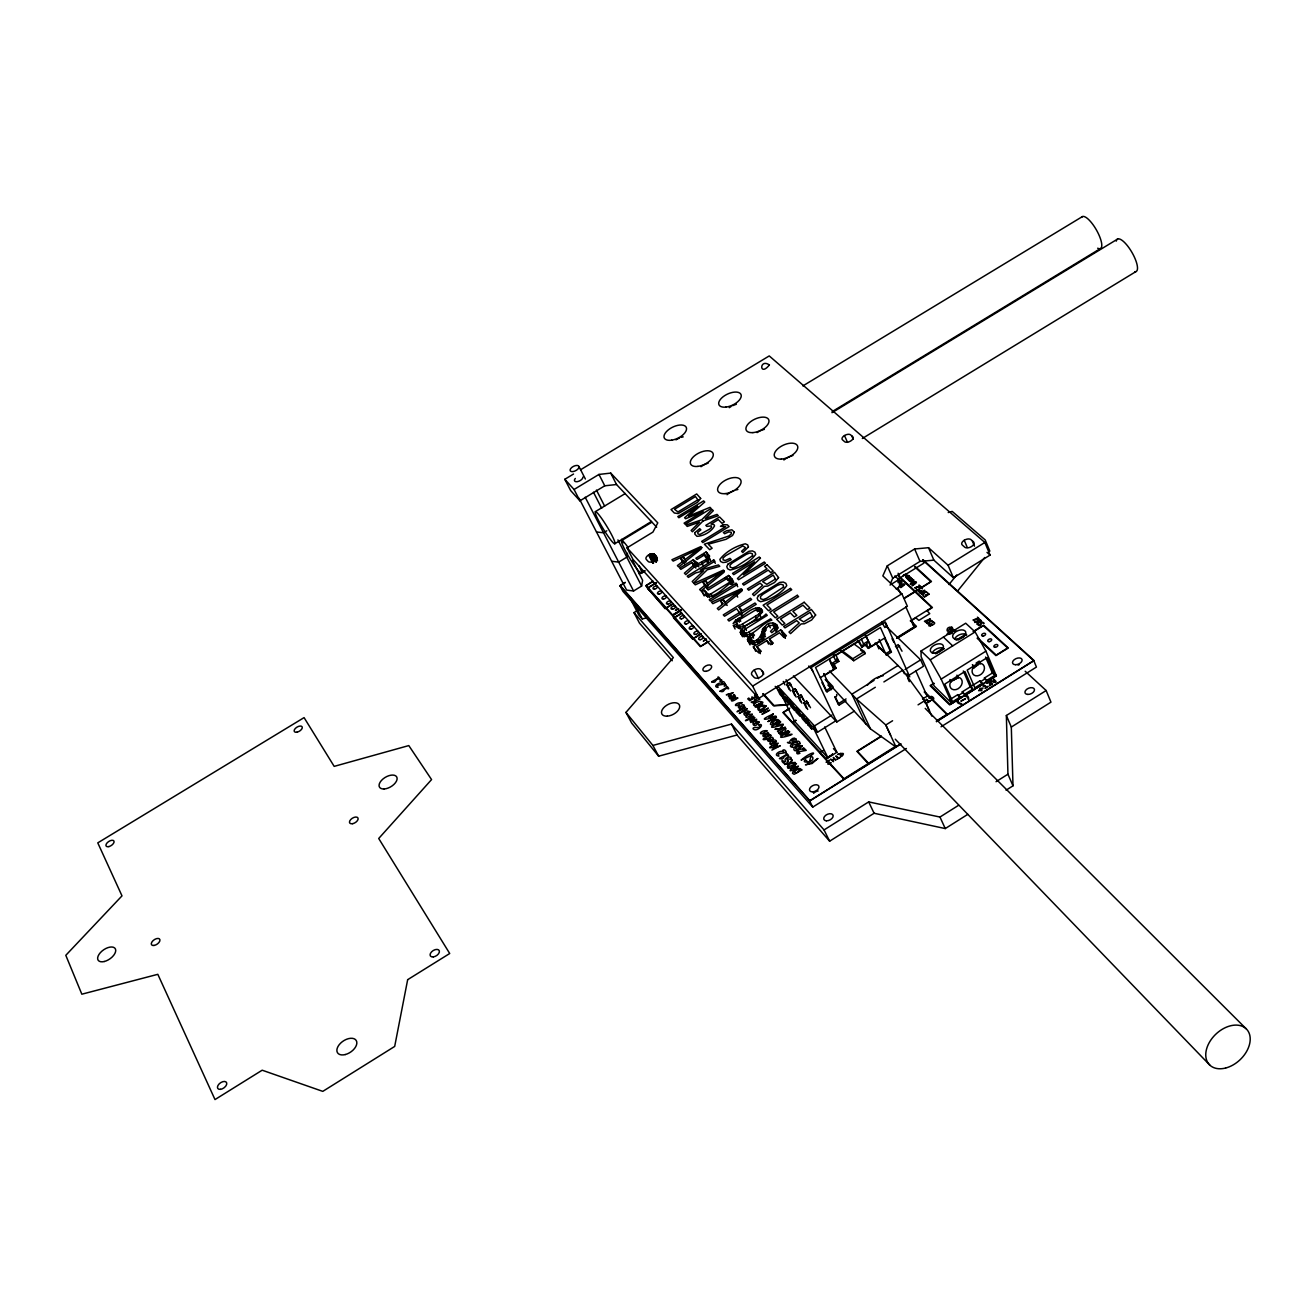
<?xml version="1.0" encoding="UTF-8"?>
<svg xmlns="http://www.w3.org/2000/svg" width="1316" height="1316" viewBox="0 0 1316 1316"><rect width="100%" height="100%" fill="white"/><g stroke="black" fill="none" stroke-linecap="round" stroke-linejoin="round"><path stroke-width="1.5" d="M740.365 632.535C743.622 622.386 759.414 621.432 765.978 614.029L767.261 615.362L744.395 629.607L743.885 632.503L747.488 632.897L770.6 618.833L771.883 620.181C761.98 622.073 752.209 639.576 741.237 634.131L740.365 632.535L742.06 635.99M726.021 685.027L724.096 685.998L725.725 684.715M721.842 680.24L719.918 681.31L721.546 680.027M750.433 639.379L752.061 641.122C765.024 642.076 760.484 616.513 776.605 624.623L777.312 628.028L771.801 632.7L770.518 631.367L774.647 627.14L773.035 625.445C764.53 624.343 764.958 633.374 762.293 638.326C758.641 641.731 749.775 646.995 747.472 639.658L748.574 637.207L753.196 633.786L754.446 635.118L750.433 639.379L752.982 644.593M947.388 714.423L932.731 699.701C935.939 699.141 931.366 694.7 930.017 697.019L924.638 691.706M579.056 498.287L626.58 590.078L633.572 590.983L641.616 586.064L642.619 580.29L632.47 560.435M627.485 553.329L626.778 557.178L618.668 562.113L611.66 561.258M903.418 575.224C906.444 573.167 908.616 574.434 903.434 575.602M890.554 583.251L892.758 578.234L919.999 561.406L933.883 560.155L953.409 577.79L990.076 555.072L984.862 542.472L769.235 355.929L580.52 469.796M953.409 577.79L948.063 565.238L928.52 547.703L914.62 548.986L887.28 565.847L882.839 575.898L901.871 593.812L907.382 606.281L758.74 698.352L633.012 559.448L627.058 547.818L652.933 532.092L657.786 522.88L610.739 473.102L598.961 474.434L574.056 489.486L564.811 479.287L573.546 474.023M832.979 654.858L835.989 655.236L859.151 640.974L861.964 647.127L866.57 644.297L868.165 641.073L863.559 643.919L861.964 647.127L857.769 640.695M885.026 637.816L871.192 646.337L865.385 634.904L870.024 645.169L868.428 648.377L864.267 644.231M973.939 666.373L972.935 667.87A6.958 5.396 -46.4 0 0 975.6 675.766A6.958 5.396 -46.4 0 0 984.055 670.321A6.958 5.396 -46.4 0 0 979.943 663.363L974.054 667.804L972.392 664.646M957.703 700.161C954.478 704.471 966.273 704.751 959.956 703.237A5.396 3.224 -23.7 0 1 958.476 701.79L957.867 700.046M705.87 559.596L707.005 557.458L703.616 553.493L706.05 552.013L709.587 556.01L708.765 559.399L700.885 564.646L695.868 565.502L685.768 574.599L684.402 573.151L694.157 564.729L692.019 562.541L680.865 569.351L679.698 568.101L693.269 559.81L698.401 563.61L705.87 559.596L707.547 562.985M957.653 590.966L984.697 557.507M948.984 584.518L956.748 574.96M899.552 584.485C900.144 579.599 904.717 581.014 899.552 584.995M967.836 814.324L945.266 828.57L874.104 813.255L829.639 841.187L737.026 735.002L658.642 756.19L631.664 723.06L625.955 712.4L673.348 657.605L633.999 612.614L637.487 610.492M964.48 695.917L966.536 696.756A5.396 3.224 -23.7 0 1 968.017 698.187C969.119 703.501 969.547 693.137 964.661 695.802M733.39 625.561C742.389 631.828 756.881 618.75 762.638 611.825L740.711 625.084L737.634 625.347L736.236 624.212L733.39 625.561L735.085 629.015M735.71 620.066L733.094 623.603L754.973 610.377L758.049 610.114L759.612 611.562L762.49 610.246C754.2 602.399 743.26 617.846 735.71 620.066L737.421 623.504M725.511 601.988L736.039 593.713L742.027 590.9L718.668 609.9L717.302 608.436L723.241 603.764L720.642 600.968L723.339 599.685L727.189 605.426M702.974 582.165L705.524 584.896L699.635 589.502L700.967 590.917L724.096 572.213L718.191 574.993L707.745 583.153L705.656 580.899L702.974 582.165L704.652 585.571M680.734 558.445L683.201 561.093L677.395 565.6L678.678 566.982L701.527 548.64L695.703 551.388L685.406 559.382L683.366 557.194L680.734 558.445L682.412 561.817M1006.049 790.209L1012.991 785.833L1011.313 727.057L1006.362 715.509L1046.154 690.538L1050.958 702.152L1011.313 727.057M625.955 712.4L652.9 745.432L731.482 724.08L824.046 829.919L868.675 801.905L939.969 817.055L958.657 805.26M996.048 781.704L1007.941 774.203L1006.362 715.509M973.083 631.598L983.595 625.166L1008.303 647.998L995.916 655.598L977.097 638.178M823.503 750.482L820.098 752.604L825.774 758.427L831.876 754.94L825.806 758.855L827.682 760.911L829.541 760.105L828.751 762.079C829.277 764.448 832.896 760.829 830.231 763.708L843.967 778.759L868.182 763.609L856.897 751.304L881.111 736.17M933.62 683.349L930.099 685.685L949.675 704.899L996.344 675.832L985.947 651.157L975.123 631.927L965.697 623.225L921.052 650.992L921.118 656.717L934.163 686.014L951.929 703.402L960.631 697.957L957.801 694.651L950.218 699.388M934.228 683.415L930.807 685.554L935.495 690.143M951.929 703.402L941.17 679.105L985.947 651.157M976.077 663.116L979.268 661.109L980.436 663.823M780.47 692.66L794.486 721.283L827.961 757.884L836.877 752.308L824.671 726.942M952.537 680.438L958.081 677.74L950.613 681.852A6.958 5.412 -45.9 0 0 953.903 689.765A6.958 5.412 -45.9 0 0 962.128 683.053A6.958 5.412 -45.9 0 0 955.992 677.477M922.5 698.73L927.221 696.279L915.722 670.617M973.56 667.344L978.347 664.366M892.593 720.757L885.8 724.984L856.469 698.993L829.442 670.995M918.058 704.85L924.852 700.606L902.727 670.206L875.222 643.014M881.407 736.368L857.423 751.354L868.56 763.264L896.147 745.991M962.243 691.871L970.221 686.886L972.639 689.206L964.661 694.19L962.243 691.871L965.089 695.177L982.772 684.106L979.91 680.833L972.442 685.504M984.352 678.053L992.396 673.019L994.847 675.322L986.786 680.356L984.352 678.053L987.214 681.343L996.377 675.601L993.58 672.986M957.801 694.651L958.229 695.621L962.67 692.841M984.779 679.023L980.338 681.803L979.91 680.833M960.203 696.97L952.603 701.724L944.806 684.073L964.941 671.505L972.639 689.206M982.345 683.136L974.86 687.824L967.178 670.107L987.263 657.572L994.847 675.322M995.686 675.799L950.004 704.373L945.233 699.701M936.433 720.905L946.862 714.391L932.287 699.98L931.119 700.359L931.925 699.619L929.935 697.644L928.833 698.105L929.573 697.299L924.21 692.002M899.996 744.297L809.834 800.704L620.346 585.653M936.416 721.513L1033.521 660.747M901.115 743.918L809.685 801L812.729 807.119L906.379 748.491M936.531 721.629L1034.08 660.583L923.19 559.859M941.055 726.777L1036.432 667.064L1033.833 660.747L922.779 560.123M796.081 720.444L792.906 722.418L820.065 752.176M874.054 680.388L851.847 694.206L865.846 724.014M877.476 678.266L897.989 665.501M875.321 687.265L856.469 698.993L870.468 728.867L896.048 747.077L885.8 724.984L890.652 735.364M883.891 681.935L902.727 670.206L904.339 673.743M777.624 686.064L814.456 725.938L831.86 715.098M904.98 669.597L920.641 659.859L923.487 666.241L907.859 675.98M935.314 653.065L943.292 648.114L944.329 648.722M956.14 640.234L965.747 634.263L966.75 634.888M935.676 653.855L943.638 648.903M958.081 640.037L964.48 636.056M973.626 631.68L983.299 625.659L1007.661 647.966L996.228 655.088L977.706 637.964M921.052 650.992L930.248 659.859L975.123 631.927M775.206 686.36L817.516 732.239L836.614 720.329M899.305 586.097L902.924 583.876L904.915 584.288L900.736 587.61L904.207 584.551L899.173 586.278M910.261 620.889L931.794 607.515L914.998 591.855L904.503 598.336M842.075 650.68L852.801 658.707L864.332 651.568L865.254 653.575L853.739 660.731L839.953 650.367M897.183 637.405L914.604 626.58L905.737 606.627M896.591 638.326L915.804 626.416L911.626 622.435M897.397 638.244L916.413 626.432L910.886 620.922L915.837 617.846L918.881 620.395L929.754 613.651L927.122 610.838L932.419 607.548L915.508 591.542L917.137 590.522C919.637 592.628 918.173 588.515 921.365 587.907L922.352 588.861L921.99 587.512L931.465 581.458L914.965 566.341M789.83 708.14L782.905 712.598L827.238 761.191L826.119 762.244L828.044 762.079L827.863 764.168L829.787 763.987L843.967 779.154M788.679 709.209L783.448 712.433L792.429 722.27L795.736 720.214M706.067 639.132L703.287 641.106L706.511 639.231M898.285 579.418A5.182 2.912 -24.1 0 1 900.144 577.806L923.898 563.133L922.582 560.073M890.027 585.044L898.746 579.649L901.427 585.735L896.212 588.959M898.203 580.504L900.128 580.734L898.022 581.211M897.989 582.56L900.95 580.619L898.4 579.879M627.058 547.818L752.67 686.113L901.871 593.812M948.063 565.238L984.862 542.472M904.24 598.089L914.735 591.608L898.631 576.589M806.33 707.975L803.846 702.81L806.659 701.066L810.508 707.712M823.207 683.761L822.072 682.56L825.889 690.653L830.495 687.807L827.846 685.044M885.652 653.772L890.241 650.943L891.425 652.111L886.836 654.94A2.731 1.579 -24.4 0 1 886.194 655.269M803.846 702.81L805.211 704.274L808.04 702.547M899.683 645.991L896.887 647.702L895.456 646.304L898.236 644.577L902.019 651.223M825.889 690.653L827.024 691.854L831.63 689.008A2.747 1.596 -25.2 0 0 832.798 686.393L826.168 679.467M834.706 696.756L838.045 703.879L846.056 698.928M838.045 703.879L839.18 705.08L846.04 700.836M793.449 675.881L836.795 721.99L854.166 711.249M678.266 608.617L675.453 610.443L678.694 608.716M700.425 634.049L693.532 638.293L674.894 617.533L681.704 613.355M701.379 633.835L692.594 639.132L673.677 618.026L672.756 615.641L681.474 610.295M739.937 612.253L727.797 619.721L729.048 621.053L756.223 604.34L754.973 603.024L742.438 610.723L739.131 607.219L751.633 599.537L750.383 598.237L723.29 614.868L724.524 616.201L736.631 608.749L741.615 615.707M707.646 641.945L700.671 646.238L693.746 638.54M709.308 641.254L700.392 646.633L693.335 638.786M780.733 629.87L753.114 646.913L758.707 652.9L761.257 651.321L756.947 646.715L766.866 640.596L770.748 644.708L773.298 643.129L769.416 639.033L779.5 632.799L783.859 637.372L786.409 635.793L780.733 629.87L784.089 636.845M813.025 671.654L809.949 666.389L811.084 667.574L885.273 621.909L909.751 676.835L906.839 673.957M789.172 689.518L786.705 684.386L789.485 682.675L793.301 689.239M786.705 684.386L788.037 685.817L790.817 684.106M836.532 659.02L838.835 661.372L835.825 660.994L831.186 663.84L834.196 664.218L838.835 661.372L835.989 655.236M794.848 695.621L792.38 690.472L795.177 688.761L798.993 695.358M792.38 690.472L793.729 691.92L796.509 690.209M820.345 677.674L834.245 669.104L829.475 658.888M800.572 701.773L798.088 696.625L800.901 694.897L804.718 701.51M798.088 696.625L799.454 698.072L802.25 696.345M672.871 603.715L666.159 607.827L648.245 587.874L656.519 582.807M673.298 603.814L665.139 608.699L645.712 585.752L652.752 581.327M726.119 576.967L729.771 580.8L729.377 582.462L711.035 593.796L708.469 594.503L704.34 590.325L701.872 591.838C710.212 604.57 724.59 586.245 732.551 581.688L732.19 579.221L728.587 575.47L726.119 576.967L727.797 580.389M681.293 609.653L672.591 614.983L666.373 608.058M681.293 609.966L672.328 615.362L665.962 608.305M681.655 613.026L674.68 617.303L673.2 615.674M736.039 583.301L709.209 599.751L710.41 601.05L737.273 584.584L736.039 583.301L737.717 586.722M625.166 582.429L619.836 585.752L809.834 801.099M644.462 570.65L639.198 573.858L644.84 570.7M625.281 582.495L620.033 585.702L622.978 591.394L812.729 807.119M641.353 573.299L644.873 571.16M862.325 438.491L1135.905 271.606M653.18 581.343L646.205 585.604L648.031 587.643L656.503 582.462M713.667 559.958L687.199 576.128L688.383 577.395L695.605 572.97L703.649 570.766L692.216 581.508L693.614 583.004L707.251 569.779L719.786 566.341L718.454 564.942L700.26 570.124L714.851 561.208L713.667 559.958L715.328 563.363M614.736 543.788A18.786 2.188 58.7 0 0 602.267 519.31A18.786 2.188 58.7 0 0 598.254 519.985A18.786 2.188 58.7 0 0 614.736 543.788L651.552 521.416M832.123 411.645L1100.357 248.592M621.695 540.531L651.486 522.419M832.008 412.681L1117.662 239.019M595.408 511.611L625.297 493.5M802.859 385.933L1082.394 216.597M606.808 530.792L603.534 532.783L596.51 531.993M564.811 479.287L570.667 490.588L579.928 500.82L604.768 485.801L616.513 484.518L656.684 527.173M648.607 554.924L653.312 553.74L656.536 556.536A4.886 2.583 -26.9 0 1 654.085 560.896L652.078 561.8A4.886 2.583 -26.9 0 1 648.278 561.57L646.271 559.399A4.886 2.583 -26.9 0 1 648.607 554.924L652.851 563.281M948.227 512.533L952.175 511.398L985.19 539.922L989.846 551.141M629.673 597.382L638.836 615.082L642.257 618.981L647.439 617.632M788.103 704.537L774.038 705.475L763.264 693.647M787.988 704.965L773.578 705.853L762.737 693.96M802.974 714.555L807.909 724.82L811.643 728.867L815.114 728.669L813.469 725.231M829.919 661.109L833.094 667.919L836.104 668.298L834.196 664.218M954.495 630.94L950.695 632.651L951.254 633.391A1.958 1.135 -23.6 0 0 952.159 633.49M853.492 643.606L864.332 651.568M860.615 650.17L865.254 653.575M987 552.391L990.076 555.072M914.571 566.735L930.823 581.639L915.245 591.295L900.605 577.642M1025.18 671.242L1046.154 690.538M955.926 631.006C953.393 627.469 941.664 636.434 950.497 633.934M898.746 579.649L895.373 576.49A5.198 2.912 -24.1 0 1 894.929 575.865M899.19 583.63L901.427 585.735M943.408 637.092L952.702 645.876M912.597 624.672L914.604 626.58M958.229 695.621L960.631 697.957M881.769 622.188L884.829 627.502L887.132 626.087L885.01 622.83M885.783 625.988L920.641 659.859M893.58 640.037L892.149 638.638L893.696 642.126M935.775 690.423L944.937 699.421M886.589 642.8L887.774 643.952M924.934 702.76L926.53 703.517L924.145 700.918M884.286 652.423L877.459 645.663L878.923 648.903M870.024 645.169L871.192 646.337M922.944 698.467L922.796 699.043M925.214 708.386L1246.153 1028.767M833.373 665.501L836.104 668.298L824.556 675.404L823.832 673.628L831.35 689.65M833.094 667.919L834.245 669.104M895.258 739.197L1209.93 1065.236M825.214 679.566L870.468 728.867M808.666 666.06L810.919 668.429M783.974 693.861L780.355 689.946L785.29 700.128L788.893 704.06L785.619 697.266M799.931 711.249L797.463 708.584L802.398 718.832L806.099 722.862A2.204 1.3 -25.7 0 1 807.152 722.418M833.456 748.607L836.877 752.308M809.373 723.997L811.643 726.465M785.076 697.71A2.171 1.267 -25.9 0 0 783.53 698.22L779.927 694.322L776.654 687.544M796.262 709.949A2.188 1.283 -25.8 0 0 794.7 710.459L791.048 706.511L786.935 698.006M792.364 703.879L796.476 712.4L800.161 716.398L796.048 707.86M672.279 660.764L639.461 623.126L633.999 612.614M929.507 711.068L924.852 700.606L931.794 716.101M930.248 659.859L941.17 679.105M652.9 745.432L658.642 756.19M633.095 601.264L642.257 618.981M574.056 489.486L579.928 500.82M585.192 497.234L633.572 590.983M593.467 492.233L601.675 508.256M617.928 539.905L641.616 586.064M578.991 466.588A4.886 2.435 -27.2 0 1 572.822 471.605A4.886 2.435 -27.2 0 1 571.835 467.41A4.886 2.435 -27.2 0 1 578.991 466.588L585.373 479.008M596.444 490.095L604.636 506.084M621.662 539.33L623.422 542.784M598.961 474.434L604.768 485.801M650.91 553.921L654.299 560.616M650.614 554.003L654.003 560.698M650.334 554.102L653.707 560.797M650.038 554.217L653.427 560.896M649.742 554.332L653.131 561.027M649.446 554.464L653.69 562.82M649.166 554.612L653.394 562.968M648.887 554.76L653.114 563.116M731.482 724.08L737.026 735.002M655.533 555.434L657.227 558.79M654.266 554.118L657.079 559.366M653.937 553.937L657.49 560.715M653.542 553.789L657.128 560.55M653.312 553.74L656.7 560.435M652.835 553.691L656.47 560.402M652.588 553.691L655.977 560.369M652.325 553.691L655.713 560.386M652.062 553.707L656.289 562.08M651.782 553.74L656.01 562.113M610.739 473.102L616.513 484.518M651.502 553.789L654.875 560.484M651.206 553.855L654.595 560.534M683.201 561.093L684.896 564.465M694.157 564.729L695.835 568.117M692.019 562.541L693.697 565.913M707.942 594.174L709.62 597.596M752.67 686.113L758.74 698.352M824.046 829.919L829.639 841.187M705.54 591.608L708.074 596.724M704.34 590.325L707.728 597.135M702.514 592.529L704.208 595.934M683.366 557.194L685.899 562.261M697.135 563.495L698.812 566.883M705.656 580.899L708.173 586.015M696.18 562.886L697.858 566.275M711.035 593.796L712.729 597.217M694.437 561.06L696.954 566.127M693.269 559.81L696.625 566.571M705.524 584.896L707.202 588.301M741.253 629.936L744.642 636.845M703.616 553.493L705.294 556.882M739.033 625.495L740.727 628.949M740.661 630.825L743.211 636.006M737.634 625.347L739.345 628.801M740.365 631.68L742.915 636.878M736.565 624.656L738.276 628.11M736.236 624.212L737.947 627.666M723.339 599.685L725.873 604.834M701.609 562.393L703.287 565.781M720.642 600.968L722.32 604.389M754.298 669.976A5.264 2.994 -26.3 0 0 751.946 674.993L754.282 677.526A5.28 3.01 -26.3 0 0 760.681 676.918A5.28 3.01 -26.3 0 0 763.148 672.048L760.829 669.499A5.264 2.994 -26.3 0 0 754.298 669.976L758.608 678.711M756.947 646.715L760.368 653.674M749.182 632.025L750.893 635.496M753.377 641.27L755.071 644.758M749.939 635.924L753.344 642.866M750.581 638.293L753.772 644.593M744.757 627.09L746.468 630.545M751.008 640.415L752.719 643.886M742.553 624.162L744.247 627.617M754.002 647.85L755.713 651.338M739.033 617.862L740.727 621.317M748.574 637.207L751.979 644.149M706.774 552.769L710.097 559.547M706.05 552.013L710.196 560.484M746.04 633.276L747.735 636.73M747.751 638.441L750.317 643.639M737.651 618.717L739.345 622.172M743.573 630.627L746.55 636.599M706.544 556.553L708.222 559.942M742.125 629.015L745.596 635.957M747.472 639.658L750.021 644.856M705.36 555.303L708.436 561.883M761.98 670.782L763.708 674.269M729.804 576.737L732.305 581.869M729.245 576.161L732.568 582.988M728.587 575.47L732.749 584.024M758.444 638.934L760.138 642.405M729.771 580.8L731.449 584.222M736.039 593.713L737.717 597.151M728.291 579.237L730.791 584.37M756.815 639.938L758.51 643.409M739.131 607.219L742.504 614.111M751.831 634.625L753.525 638.096M762.589 628.9L765.106 634.115M755.417 616.25L757.111 619.704M762.096 629.821L765.468 636.763M766.866 640.596L768.56 644.083M761.635 631.598L764.168 636.812M761.553 633.341L764.086 638.556M761.339 635.25L763.033 638.737M761.059 636.187L762.754 639.675M732.19 579.221L733.851 582.659M760.549 637.109L762.244 640.596M768.626 624.36L770.321 627.847M760.632 608.321L762.293 611.775M759.233 607.86L760.911 611.331M757.621 607.811L760.138 613.009M814.456 725.938L817.516 732.239M759.135 613.47L760.812 616.924M755.812 608.156L757.49 611.627M813.913 728.932L827.961 757.884M764.349 627.025L766.044 630.496M769.416 639.033L771.949 644.264M763.313 627.962L764.991 631.433M779.417 689.749L783.53 698.22M774.811 623.422L777.328 628.653M773.775 623.159L777.131 630.117M772.64 623.126L776.325 630.627M774.466 628.176L776.144 631.664M783.283 681.425L784.928 684.846M789.764 700.244L794.7 710.459M868.675 801.905L874.104 813.255M782.033 631.236L785.389 638.227M781.638 630.808L784.994 637.799M776.605 624.623L778.282 628.11M795.177 688.761L797.644 693.91M799.454 698.072L801.921 703.237M789.485 682.675L791.13 686.097M793.729 691.92L796.196 697.085M806.708 718.585L811.643 728.867M786.063 679.714L787.708 683.152M802.809 716.019L806.099 722.862M788.037 685.817L790.505 690.966M806.659 701.066L809.143 706.248M800.901 694.897L803.369 700.046M805.211 704.274L807.695 709.456M811.084 667.574L836.795 721.99M839.18 705.08L835.413 697.052A2.731 1.596 -25.2 0 0 836.581 694.437M827.024 691.854L815.542 667.475L880.42 627.535L891.425 652.111M852.801 658.707L853.739 660.731M833.686 656.388L835.825 660.994M939.969 817.055L945.266 828.57M866.57 644.297L868.428 648.377L879.91 641.287L879.236 639.494L885.684 653.822M861.454 639.296L863.559 643.919M907.629 678.003L909.274 681.655M884.533 638.194L890.241 650.943M898.104 588.236L900.391 593.368M887.28 565.847L892.758 578.234M898.137 573.25L900.144 577.806M844.494 435.547A4.853 2.533 -24.3 0 0 842.47 439.807L844.74 441.798A4.853 2.533 -24.3 0 0 850.712 440.992A4.853 2.533 -24.3 0 0 852.867 436.846L850.597 434.856A4.853 2.533 -24.3 0 0 844.494 435.547L847.504 442.39M949.922 679.55L951.057 682.116M956.946 675.157L958.081 677.74M851.732 435.843L853.229 439.281M964.661 694.19L965.089 695.177M963.296 670.963L970.221 686.886M1007.941 774.203L1012.991 785.833M914.62 548.986L919.999 561.406M972.886 665.106L974.054 667.804M986.786 680.356L987.214 681.343M928.52 547.703L933.883 560.155M966.092 635.052L965.747 634.263A6.975 4.063 -23.5 0 0 954.626 638.984M985.569 657.062L992.396 673.019M964.25 540.267A5.231 2.928 -23.2 0 0 962.259 545.005L964.908 547.324A5.248 2.928 -23.2 0 0 971.471 546.568A5.248 2.928 -23.2 0 0 973.593 541.945L970.961 539.642A5.231 2.928 -23.2 0 0 964.25 540.267L967.26 547.423M972.277 540.794L974.514 546.173M808.731 724.113A2.204 1.3 -25.7 0 1 807.909 724.82M786.08 699.438A2.171 1.267 -25.9 0 1 785.29 700.128M796.937 712.071A2.188 1.283 -25.8 0 1 796.476 712.4M932.238 653.016A6.975 4.08 -23.9 0 1 943.292 648.114M719.293 699.224A4.705 2.681 -26.9 0 1 717.088 696.707M1018.123 665.139A5.067 3.01 -22.8 0 1 1019.341 664.629M813.617 793.301A5.083 3.093 -26.2 0 1 818.141 790.965M867.458 685.159A21.105 16.647 -44.5 0 1 883.283 675.7M1081.555 217.37A18.358 5.642 60.1 0 1 1097.445 231.846A18.358 5.642 60.1 0 1 1097.676 248.214M1116.264 241.141A18.687 5.873 59.9 0 1 1131.415 251.504A18.687 5.873 59.9 0 1 1134.655 271.705M639.082 565.814A19.131 2.27 58.7 0 1 637.289 569.417A19.131 2.27 58.7 0 1 622.534 544.808A19.131 2.27 58.7 0 1 628.11 547.505M582.906 477.099A4.622 2.319 -27.2 0 1 577.428 481.64A4.622 2.319 -27.2 0 1 575.306 478.448M700.967 466.719A12.387 6.366 -25.9 0 1 708.156 463.15M675.963 439.857A12.157 6.136 -26 0 1 679.5 438.031M681.359 437.356A12.157 6.136 -26 0 1 683.201 436.863M729.278 407.68A12.14 6.103 -25.4 0 1 730.923 406.628M732.683 405.69A12.14 6.103 -25.4 0 1 736.368 404.292M757.062 432.602A12.37 6.333 -25.2 0 1 764.366 429.345M783.892 459.975A12.617 6.58 -25 0 1 792.939 455.5M727.057 494.701A12.634 6.613 -25.7 0 1 734.048 490.588M735.973 489.947A12.634 6.613 -25.7 0 1 737.881 489.519M799.667 753.377C793.351 756.19 798.648 746.008 803.961 749.972L802.744 748.442L803.582 747.768L806.215 750.367L797.874 751.897L799.667 753.377M800.062 743.491C795.867 745.563 790.324 743.524 792.972 747.324C786.261 746.995 794.551 740.398 797.825 743.195C794.321 740.661 800.194 740.102 800.062 743.491M817.762 758.542L812.12 763.494L805.474 764.843L811.709 762.638L817.762 758.542M786.014 752.226C781.704 754.232 776.341 752.291 778.924 756.075C772.179 755.614 780.602 749.232 783.793 751.93C780.24 749.528 786.211 748.689 786.014 752.226M788.251 760.78C785.175 769.038 778.167 756.437 784.435 761.948L785.767 761.339C782.115 758.131 792.594 754.627 791.245 759.464C790.209 759.299 784.155 757.654 788.251 760.78M795.456 766.077L793.548 768.231C809.093 760.335 781.375 777.838 793.055 767.277C775.963 772.031 807.251 757.819 792.216 766.455L795.456 766.077M805.524 759.891C812.252 766.866 808.55 752.9 812.811 757.44C814.341 763.083 799.914 763.181 805.524 759.891M775.173 729.245L779.598 729.607L777.493 731.663L785.372 727.205L781.293 728.521L782.823 725.017L779.927 728.538L775.173 729.245M801.296 759.99C821.447 751.946 813.321 749.561 801.296 759.99M777.23 745.596L775.338 747.718L780.289 745.744L771.916 750.136L774.861 746.781C757.901 751.518 789.024 737.454 774.022 745.991L777.23 745.596M758.74 724.672C763.181 729.656 752.522 725.84 753.048 728.768C756.503 733.127 766.027 723.027 758.74 724.672M732.897 692.66L728.439 696.542L730.183 694.009L726.284 694.815L732.897 692.742M769.399 364.96C759.25 377.528 759.151 357.968 769.399 364.96M724.902 683.744C720.642 685.537 715.805 683.975 718.092 687.429C711.709 687.018 719.885 681.063 722.797 683.498C719.589 681.162 725.067 680.569 724.902 683.744M951.813 627.206C956.156 631.318 946.319 628.933 948.277 630.594C946.911 633.358 945.316 626.12 951.813 627.206M977.097 622.287L979.647 621.547C970.336 629.245 987.592 617.253 978.709 621.465C986.046 615.641 966.799 626.383 978.775 620.741L977.146 622.188M800.737 746.402C795.078 752.9 792.841 746.238 800.737 746.402M802.217 745.892C791.673 758.477 790.554 742.175 802.217 745.892M796.262 739.296C796.114 745.728 782.23 741.829 789.551 742.454C789.024 741.5 793.449 735.529 796.262 739.296M791.327 740.48C794.239 743.737 796.065 736.253 791.327 740.48M778.924 732.979L780.717 735.15L788.531 730.693L784.862 731.992L785.997 728.472L778.924 732.979M780.388 732.683L781.211 733.9L783.464 732.716L782.263 731.762L780.388 732.683M915.607 581.623L913.88 583.251C922.434 579.106 905.704 590.687 914.785 583.317L912.35 584.205L913.962 582.56L910.195 584.057L915.607 581.623M774.91 741.977L772.953 741.862L774.91 741.977M776.391 741.451C775.009 745.991 770.123 740.99 771.834 744.659C765.928 744.445 774.976 736.845 776.391 741.451M769.745 740.003C764.596 738.046 769.547 744.576 771.143 739.279C776.621 740.628 770.238 733.341 769.745 740.003M770.863 735.266C769.317 740.826 757.572 740.497 766.323 737.684L769.663 734.706L770.863 735.266M767.771 733.95L766.899 734.69C763.741 730.429 760.467 738.408 765.534 736.434C773.824 736.17 764.596 728.916 767.771 733.95M764.678 706.528C757.802 714.292 756.601 704.356 764.678 706.528M764.02 734.887L765.451 735.447L764.02 734.887M766.109 706.018C756.601 718.7 753.673 701.115 766.109 706.018M759.069 722.04C752.703 731.844 749.462 717.664 759.069 722.04M761.471 702.974C746.896 709.061 761.931 708.304 762.836 702.267C756.47 698.533 746.567 710.689 761.471 702.974M754.627 700.063C754.989 703.172 746.846 700.984 754.265 703.287C756.453 698.911 758.18 700.852 759.974 699.125L757.555 698.023L754.627 700.063M757.621 722.566L754.035 723.849L757.621 722.566M751.288 720.543L756.716 719.342L750.778 722.451L749.972 720.477L754.89 717.631L751.288 720.543M752.078 716.348L749.034 718.223C736.944 725.264 759.974 714.999 752.078 716.348M747.159 708.715L739.395 713.404L747.159 708.715M748.459 712.285L744.905 713.568L748.459 712.285M749.906 711.775C742.849 721.661 741.04 707.284 749.906 711.775M744.149 705.327C740.595 713.831 734.295 703.024 741.862 706.56L742.06 704.34L744.149 705.327M744.165 707.334C724.853 718.043 751.732 705.837 744.165 707.334M739.049 706.774L740.431 707.301L739.049 706.774M734.18 696.263L733.325 696.97C730.429 692.94 726.925 700.375 731.828 698.73C740.069 698.631 731.318 691.245 734.18 696.263M730.528 697.184L731.91 697.71L730.528 697.184M801.806 769.942L794.206 774.302L792.495 773.38C792.281 769.663 799.618 766.373 801.806 769.942M779.533 720.839L771.966 725.132L770.452 724.211C770.321 720.642 777.361 717.45 779.533 720.839M779.5 758.51C785.142 760.451 781.951 756.075 786.886 755.4C791.706 758.361 784.566 750.136 786.244 754.677L779.5 758.51M776.424 717.319L768.067 721.497L776.424 717.319M768.166 708.205L764.843 710.344L765.978 711.611C778.595 705.902 754.052 719.013 764.596 712.334L763.461 711.068L759.842 712.351L768.166 708.205M766.85 730.693C757.457 737.783 759.069 730.002 766.85 730.693M757.374 696.378L749.742 700.655L747.718 698.878L748.771 698.039L750.219 699.454L752.11 698.467L751.93 696.921L753.476 697.76L755.697 696.592C752.423 694.799 757.309 693.187 757.374 696.378M752.226 714.292C743.063 721.415 744.445 713.552 752.226 714.292M741.862 702.678C732.305 709.505 734.328 702.086 741.862 702.678M933.521 622.172C939.295 624.08 920.361 629.492 933.521 622.172M737.717 698.056C728.505 704.965 730.133 697.414 737.717 698.056M983.644 685.126C981.999 688.712 985.141 684.386 985.898 687.396C982.114 690.719 991.639 684.583 986.786 686.837L983.644 685.126M719.984 691.262C725.001 693.022 722.994 688.86 727.041 688.268C731.531 690.999 725.05 683.284 726.448 687.594L719.984 691.262M711.66 681.869C716.957 683.563 713.946 679.599 718.684 678.891C723.043 681.622 716.644 674.039 718.108 678.234L711.693 681.77M993.415 678.924L994.073 681.441C981.259 677.987 1003.368 686.952 993.415 678.924M983.858 623.192C981.012 620.346 980.963 628.719 977.887 624.524C980.93 627.584 980.469 619.277 983.858 623.192M789.584 731.877L788.087 733.39L789.123 734.542C802.415 732.206 764.201 743.688 789.584 731.877M780.585 721.941L779.088 723.438L780.125 724.59C794.288 722.089 754.759 733.686 780.585 721.941M932.452 621.481C929.853 618.685 929.129 627.008 926.661 622.698C929.557 625.988 929.211 617.401 932.452 621.481M773.315 713.914L771.818 715.394L772.837 716.529C786.984 714.012 747.554 725.659 773.315 713.914M926.941 592.43C924.342 589.881 924.161 597.497 921.151 593.763C924.029 596.658 923.733 588.68 926.941 592.43M407.664 979.68L394.685 1046.434L322.782 1091.375L262.18 1070.204L215.001 1099.567L157.821 974.317L81.839 994.205L65.8 955.317L121.993 895.867L97.779 842.865L304.078 717.615L334.182 766.373L408.799 745.58L431.566 779.582L378.712 838.489L449.71 953.508L407.664 979.68M695.078 532.552L694.782 534.066L696.954 536.319C703.599 536.122 711.528 531.697 714.572 525.808L713.963 524.574L711.035 524.081L718.339 519.623L722.007 523.34L724.409 521.876L719.556 516.974L705.82 525.347L706.84 526.4L711.347 525.89L711.495 527.42L709.472 529.229L699.832 534.493L697.941 533.918L697.76 532.355L700.869 529.855L699.701 528.654L695.078 532.552M700.671 498.435L697.529 502.251L678.25 513.585L674.335 513.01L671.028 509.572L696.707 493.944L700.671 498.435M734.344 532.108L732.535 535.497L725.988 539.313L708.255 544.215L712.137 548.229L709.702 549.71L704.356 544.182L728.768 536.04L731.285 533.918L731.268 532.256L728.751 531.894L724.606 533.753L723.356 532.486L726.695 530.726L731.926 529.805L734.344 532.108M795.193 762.523L790.159 763.839L787.346 766.948L788.58 764.07L784.55 764.415L789.518 762.902L792.331 759.809L791.097 762.671L795.193 762.523M910.113 581.327L911.281 582.33L914.028 580.192L912.86 579.599L913.139 580.85L910.113 581.327M907.3 578.695L909.027 580.718L912.35 578.662L909.159 579.945L911.33 577.642L907.974 578.662L910.146 576.753L907.3 578.695M973.248 620L974.794 621.349L974.432 619.556L979.219 618.701L977.426 617.188L978.101 618.586L973.248 620M986.951 683.185L989.862 682.494L989.583 685.85L992.609 683.794L990.175 684.715L990.997 682.609L989.961 681.589A1.661 0.987 -23.3 0 0 989.319 681.622L987.016 683.07M919.21 591.69C919.094 596.658 928.849 587.117 922.68 591.279L920.953 590.555L919.21 591.69M914.982 587.759L916.446 589.042L916.15 587.314L920.772 586.459L918.946 585.077L919.703 586.36L914.982 587.759M909.109 575.947C904.602 581.31 905.227 572.97 909.109 575.947M978.643 690.538L981.868 690.686L981.473 689.469L982.97 688.219L979.713 688.334L980.091 689.551L978.643 690.538M815.64 615L811.643 619.984L804.487 623.751L801.131 623.949L790.538 633.638L789.008 632.042L799.256 622.945L796.69 620.642L784.978 627.864L783.662 626.498L811.33 609.44L815.64 615M961.108 701.017L965.434 698.697L961.108 701.017M926.267 699.421L928.438 701.806C924.506 704.899 933.834 699.059 929.096 701.395L926.365 699.322M778.579 577.609L774.63 582.429L767.656 586.097L764.399 586.311L754.002 595.704L752.538 594.19L762.606 585.373L760.155 583.185L748.705 590.21L747.455 588.91L774.499 572.312L778.579 577.609M930.067 618.964L926.168 622.517L924.424 621.251L930.067 618.964M929.721 624.837L930.33 625.84L931.925 624.837L929.721 624.837M929.063 594.158L924.441 597.102L923.059 596.033L924.622 596.51L926.003 595.638L925.51 594.799L928.224 594.273L927.681 593.006L929.063 594.158M919.884 591.674L920.476 592.644L922.055 591.657L919.884 591.674M840.085 757.44L836.96 759.381L837.93 758.329L835.825 755.96L838.605 757.917L840.085 757.44M840.661 756.667C850.432 749.363 830.034 757.276 840.71 753.361L841.549 754.249L840.266 755.4L842.618 755.4L840.661 756.667M833.472 761.553L830.56 759.168L832.205 760.089L834.097 758.904C830.758 754.15 838.835 762.951 834.426 759.266L832.551 760.451L833.472 761.553M906.05 576.655L908.402 575.898L906.05 576.655M828.521 762.589L829.393 763.658L828.521 762.589M758.394 595.572L757.161 598.122L758.082 600.392L760.599 601.692C770.37 599.816 781.128 593.746 786.787 585.587L785.849 583.333L783.3 582.067L779.862 582.379L758.394 595.572M728.011 564.12L726.777 566.604L727.633 568.792L730.084 570.025C739.641 568.117 750.12 562.228 755.762 554.299L754.874 552.128L752.407 550.91L749.051 551.24L728.011 564.12M794.074 771.719C798.45 775.848 803.056 764.859 794.074 771.719M771.999 722.599C776.325 726.399 780.717 716.019 771.999 722.599M748.442 546.946L742.8 552.555L741.582 551.305L745.53 547.653L742.833 545.893L725.758 555.632L723.043 558L723.126 559.909L725.445 560.468L729.985 558.395L731.202 559.645L726.218 562.146L722.928 562.574L720.576 561.471L719.852 559.382C725.774 551.684 735.858 545.976 745.333 543.804L747.685 544.89L748.442 546.946M919.588 588.466L920.855 587.824L919.588 588.466M703.106 520.906L692.413 531.779L691.147 530.463L699.536 522.139L687.248 526.416L685.998 525.117L701.741 519.771L712.038 509.407L713.321 510.69L705.294 518.553L717.023 514.408L718.289 515.707L703.106 520.906M911.034 581.047L912.037 581.54L911.034 581.047M952.077 628.966L949.412 628.785L950.975 627.913L952.077 628.966M760.434 558.165L743.343 574.812L764.234 561.998L765.468 563.248L738.621 579.714L737.454 578.497L754.578 561.85L733.736 574.631L732.519 573.381L759.266 556.997L760.434 558.165M783.579 587.051L766.718 598.254L763.198 599.586L760.714 598.78L760.368 596.658L762.885 594.289L777.197 585.488L780.717 584.156L783.201 584.946L783.579 587.051M812.433 616.48L803.648 621.892L799.24 619.079L810.13 612.368L812.433 616.48M752.62 555.73L736.072 566.653L732.634 567.969L730.232 567.212L729.919 565.173L732.387 562.87L746.435 554.266L749.873 552.95L752.291 553.707L752.62 555.73M775.453 579.056L766.866 584.32L762.638 581.656L773.282 575.125L775.453 579.056M697.875 499.833L677.954 511.94L674.516 509.292L695.49 496.543L697.875 499.833M697.595 506.347L684.6 517.731L685.57 518.734L703.221 511.496L684.09 523.143L685.192 524.278L711.134 508.486L709.998 507.334L688.498 516.152L704.734 502.038L703.599 500.886L677.789 516.596L678.891 517.731L697.595 506.347M786.886 734.361L785.142 735.776L787.511 735.052L786.886 734.361M777.904 724.392L776.16 725.807L778.529 725.083L777.904 724.392M770.65 716.348L768.906 717.763L771.258 717.023L770.65 716.348M832.485 754.035L832.419 755.104L832.485 754.035M931.086 696.937L931.251 698.237L931.086 696.937M932.32 698.154L932.37 699.355L932.32 698.154M693.104 638.54L674.302 617.911L693.104 638.54M790.423 588.417L763.148 605.195L768.528 610.772L771.044 609.226L766.932 604.965L791.739 589.716L790.423 588.417M797.266 595.293L769.86 612.17L775.288 617.796L777.822 616.233L773.676 611.956L798.582 596.625L797.266 595.293M804.158 602.251L776.637 619.211L782.296 625.084L784.846 623.504L780.487 618.997L790.357 612.911L794.288 616.941L796.838 615.362L792.906 611.348L802.957 605.146L807.382 609.621L809.916 608.058L804.158 602.251M665.748 608.074L647.554 588.285L665.748 608.074M724.803 577.773L706.955 588.713L708.156 589.996L726.021 579.056L724.803 577.773M767.047 564.827L764.563 566.357L767.014 568.841L742.569 583.843L743.803 585.126L768.281 570.108L770.748 572.608L773.232 571.078L767.047 564.827M723.191 524.656L720.477 526.301L725.675 526.696L701.658 541.37L702.826 542.587L729.08 526.565L727.386 524.854L723.191 524.656M702.3 554.299L695.868 558.231L697.036 559.465L703.468 555.533L702.3 554.299M701.806 547.604L673.2 561.093L671.917 559.728L700.836 546.584L701.806 547.604M724.376 571.144L695.292 584.847L693.976 583.432L723.372 570.108L724.376 571.144M742.306 589.815L712.861 603.666L711.512 602.218L741.27 588.745L742.306 589.815M433.326 956.913A5.182 3.06 -32.2 0 0 439.314 950.81A5.182 3.06 -32.2 0 0 431.582 951.83A5.182 3.06 -32.2 0 0 433.326 956.913M220.414 1089.352A5.297 3.076 -35.5 0 0 226.714 1083.002A5.297 3.076 -35.5 0 0 219.18 1083.874A5.297 3.076 -35.5 0 0 220.414 1089.352M352.688 823.684A4.82 2.632 -31.6 0 0 358.001 818.042A4.82 2.632 -31.6 0 0 350.763 819.506A4.82 2.632 -31.6 0 0 352.688 823.684M153.988 945.464A4.919 2.648 -34.3 0 0 159.927 939.739A4.919 2.648 -34.3 0 0 152.985 940.71A4.919 2.648 -34.3 0 0 153.988 945.464M297.071 732.157A4.557 2.369 -31.3 0 0 302.186 726.925A4.557 2.369 -31.3 0 0 295.376 728.406A4.557 2.369 -31.3 0 0 297.071 732.157M108.899 846.599A4.655 2.385 -33.6 0 0 113.966 841.089A4.655 2.385 -33.6 0 0 107.139 842.832A4.655 2.385 -33.6 0 0 108.899 846.599M345.236 1054.56A11.186 6.646 -34 0 0 356.208 1040.463A11.186 6.646 -34 0 0 339.133 1044.789A11.186 6.646 -34 0 0 345.236 1054.56M104.244 961.519A10.331 5.511 -34.7 0 0 115.446 949.017A10.331 5.511 -34.7 0 0 100.345 952.669A10.331 5.511 -34.7 0 0 104.244 961.519M384.14 788.975A10.018 5.461 -31 0 0 397.103 778.151A10.018 5.461 -31 0 0 382.989 778.973A10.018 5.461 -31 0 0 384.14 788.975M933.521 653.081A6.991 4.08 -23.9 0 0 943.457 646.666A6.991 4.08 -23.9 0 0 933.587 645.597A6.991 4.08 -23.9 0 0 933.521 653.081M957.357 639.148A6.991 4.063 -23.6 0 0 965.648 631.779A6.991 4.063 -23.6 0 0 954.692 632.634A6.991 4.063 -23.6 0 0 957.357 639.148M1027.845 694.437A5.034 3.027 -22.7 0 0 1034.458 689.452A5.034 3.027 -22.7 0 0 1026.825 689.222A5.034 3.027 -22.7 0 0 1027.845 694.437M826.349 820.806A5.05 3.109 -26.2 0 0 833.16 815.69A5.05 3.109 -26.2 0 0 825.79 815.246A5.05 3.109 -26.2 0 0 826.349 820.806M667.327 716.151A9.854 5.593 -27.5 0 0 679.599 705.573A9.854 5.593 -27.5 0 0 664.876 706.593A9.854 5.593 -27.5 0 0 667.327 716.151M1015.722 664.728A5.067 3.01 -22.8 0 0 1022.055 659.53A5.067 3.01 -22.8 0 0 1014.175 659.727A5.067 3.01 -22.8 0 0 1015.722 664.728M812.975 791.854A5.099 3.093 -26.2 0 0 818.832 786.145A5.099 3.093 -26.2 0 0 810.853 786.952A5.099 3.093 -26.2 0 0 812.975 791.854M706.001 671.325A4.738 2.665 -26.9 0 0 711.561 666.143A4.738 2.665 -26.9 0 0 704.257 667.031A4.738 2.665 -26.9 0 0 706.001 671.325M672.575 609.176A2.418 1.316 -26.9 0 0 675.404 606.577A2.418 1.316 -26.9 0 0 671.719 607.054A2.418 1.316 -26.9 0 0 672.575 609.176M668.002 604.126A2.402 1.3 -26.9 0 0 670.847 601.527A2.402 1.3 -26.9 0 0 667.179 602.021A2.402 1.3 -26.9 0 0 668.002 604.126M663.478 599.093A2.402 1.3 -26.9 0 0 666.307 596.51A2.402 1.3 -26.9 0 0 662.655 597.003A2.402 1.3 -26.9 0 0 663.478 599.093M658.987 594.108A2.385 1.283 -27 0 0 661.8 591.542A2.385 1.283 -27 0 0 658.165 592.035A2.385 1.283 -27 0 0 658.987 594.108M654.513 589.14A2.385 1.283 -27 0 0 657.326 586.591A2.385 1.283 -27 0 0 653.69 587.084A2.385 1.283 -27 0 0 654.513 589.14M700.227 639.675A2.451 1.365 -26.8 0 0 703.106 636.993A2.451 1.365 -26.8 0 0 699.339 637.47A2.451 1.365 -26.8 0 0 700.227 639.675M695.49 634.411A2.451 1.349 -26.8 0 0 698.368 631.746A2.451 1.349 -26.8 0 0 694.601 632.223A2.451 1.349 -26.8 0 0 695.49 634.411M690.768 629.18A2.435 1.349 -26.8 0 0 693.647 626.531A2.435 1.349 -26.8 0 0 689.897 627.025A2.435 1.349 -26.8 0 0 690.768 629.18M686.097 623.998A2.435 1.332 -26.8 0 0 688.959 621.349A2.435 1.332 -26.8 0 0 685.225 621.843A2.435 1.332 -26.8 0 0 686.097 623.998M681.441 618.833A2.418 1.332 -26.9 0 0 684.304 616.217A2.418 1.332 -26.9 0 0 680.586 616.694A2.418 1.332 -26.9 0 0 681.441 618.833M989.155 641.665A2.106 1.234 -23.2 0 0 991.655 639.444A2.106 1.234 -23.2 0 0 988.332 639.691A2.106 1.234 -23.2 0 0 989.155 641.665M995.291 647.308A2.106 1.234 -23.1 0 0 997.791 645.087A2.106 1.234 -23.1 0 0 994.452 645.334A2.106 1.234 -23.1 0 0 995.291 647.308M983.068 636.056A2.089 1.217 -23.2 0 0 985.552 633.851A2.089 1.217 -23.2 0 0 982.246 634.098A2.089 1.217 -23.2 0 0 983.068 636.056M1225.607 1068.033A25.711 17.618 -43.6 0 0 1248.308 1031.481A25.711 17.618 -43.6 0 0 1210.013 1041.301A25.711 17.618 -43.6 0 0 1225.607 1068.033M697.924 466.39A12.42 6.35 -25.9 0 0 713.124 453.576A12.42 6.35 -25.9 0 0 694.338 455.945A12.42 6.35 -25.9 0 0 697.924 466.39M671.719 440.169A12.189 6.103 -26.1 0 0 686.327 427.535A12.189 6.103 -26.1 0 0 667.788 430.316A12.189 6.103 -26.1 0 0 671.719 440.169M725.922 407.088A12.173 6.07 -25.4 0 0 741.122 394.833A12.173 6.07 -25.4 0 0 722.862 396.939A12.173 6.07 -25.4 0 0 725.922 407.088M752.9 432.619A12.403 6.3 -25.2 0 0 768.922 420.314A12.403 6.3 -25.2 0 0 750.564 421.729A12.403 6.3 -25.2 0 0 752.9 432.619M781.391 459.087A12.65 6.547 -25 0 0 797.726 446.519A12.65 6.547 -25 0 0 778.94 447.802A12.65 6.547 -25 0 0 781.391 459.087M725.165 493.632A12.667 6.596 -25.7 0 0 740.957 480.636A12.667 6.596 -25.7 0 0 721.908 482.577A12.667 6.596 -25.7 0 0 725.165 493.632"/></g></svg>
